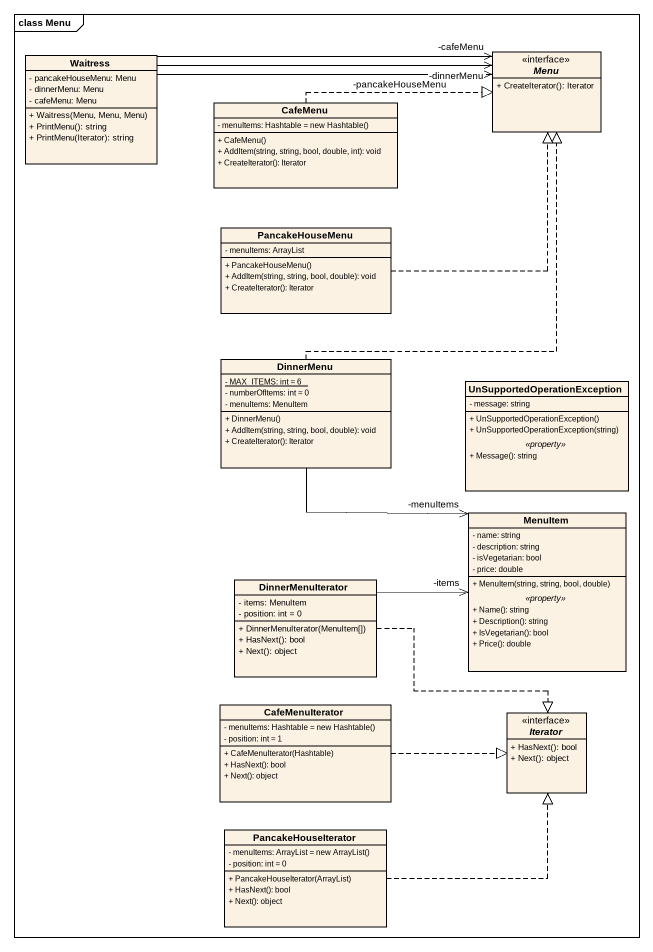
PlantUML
@startuml
mainframe class Menu
hide circle
hide empty members
skinparam classAttributeIconSize 0
class Waitress {
  - pancakeHouseMenu: Menu
  - dinnerMenu: Menu
  - cafeMenu: Menu
  + Waitress(Menu, Menu, Menu)
  + PrintMenu(): string
  + PrintMenu(Iterator): string
}
interface Menu {
  + CreateIterator(): Iterator
}
class CafeMenu {
  {field} - menuItems: Hashtable = new Hashtable()
  + CafeMenu()
  + AddItem(string, string, bool, double, int): void
  + CreateIterator(): Iterator
}
class PancakeHouseMenu {
  - menuItems: ArrayList
  + PancakeHouseMenu()
  + AddItem(string, string, bool, double): void
  + CreateIterator(): Iterator
}
class DinnerMenu {
  {static} - MAX_ITEMS: int = 6
  - numberOfItems: int = 0
  - menuItems: MenuItem
  + DinnerMenu()
  + AddItem(string, string, bool, double): void
  + CreateIterator(): Iterator
}
class "UnSupportedOperationException" as UnSupportedOperationExceptio {
  - message: string
  --
  + UnSupportedOperationException()
  + UnSupportedOperationException(string)
  .. <<property>> ..
  + Message(): string
}
class MenuItem {
  - name: string
  - description: string
  - isVegetarian: bool
  - price: double
  --
  + MenuItem(string, string, bool, double)
  .. <<property>> ..
  + Name(): string
  + Description(): string
  + IsVegetarian(): bool
  + Price(): double
}
class DinnerMenuIterator {
  - items: MenuItem
  - position: int = 0
  + DinnerMenuIterator(MenuItem[])
  + HasNext(): bool
  + Next(): object
}
class CafeMenuIterator {
  {field} - menuItems: Hashtable = new Hashtable()
  - position: int = 1
  + CafeMenuIterator(Hashtable)
  + HasNext(): bool
  + Next(): object
}
interface Iterator {
  + HasNext(): bool
  + Next(): object
}
class PancakeHouseIterator {
  {field} - menuItems: ArrayList = new ArrayList()
  - position: int = 0
  + PancakeHouseIterator(ArrayList)
  + HasNext(): bool
  + Next(): object
}
Waitress -right-> "-cafeMenu" Menu
Waitress -right-> "-dinnerMenu" Menu
Waitress -right-> "-pancakeHouseMenu" Menu
CafeMenu .right.|> Menu
PancakeHouseMenu .up.|> Menu
DinnerMenu .up.|> Menu
DinnerMenu --> "-menuItems" MenuItem
DinnerMenuIterator -right-> "-items" MenuItem
DinnerMenuIterator .right.|> Iterator
CafeMenuIterator .right.|> Iterator
PancakeHouseIterator .right.|> Iterator
@enduml
